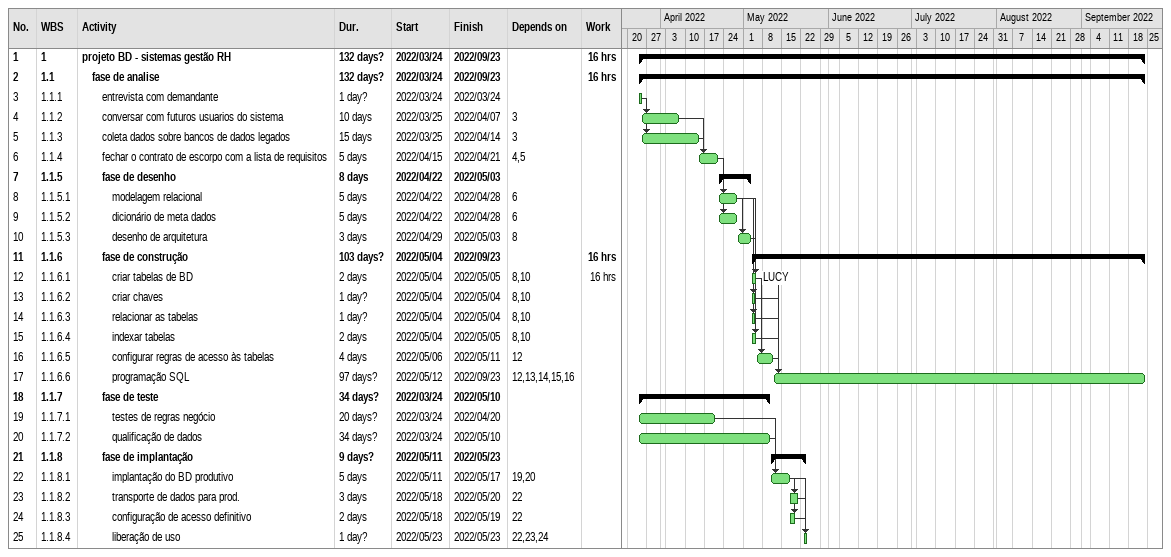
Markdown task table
| ID | WBS | Task | Duration | Start | Finish | Predecessors | Resources | Work (h) |
|---|---|---|---|---|---|---|---|---|
| 1 | 1 | **projeto BD - sistemas gestão RH** | 132d? | 2022-03-24 | 2022-09-23 |  |  | 16 |
| 2 | 1.1 | **fase de analise** | 132d? | 2022-03-24 | 2022-09-23 |  |  | 16 |
| 3 | 1.1.1 | entrevista com demandante | 1d? | 2022-03-24 | 2022-03-24 |  |  |  |
| 4 | 1.1.2 | conversar com futuros usuarios do sistema | 10d | 2022-03-25 | 2022-04-07 | 3 |  |  |
| 5 | 1.1.3 | coleta dados sobre bancos de dados legados | 15d | 2022-03-25 | 2022-04-14 | 3 |  |  |
| 6 | 1.1.4 | fechar o contrato de escorpo com a lista de requisitos | 5d | 2022-04-15 | 2022-04-21 | 4, 5 |  |  |
| 7 | 1.1.5 | **fase de desenho** | 8d | 2022-04-22 | 2022-05-03 |  |  |  |
| 8 | 1.1.5.1 | modelagem relacional | 5d | 2022-04-22 | 2022-04-28 | 6 |  |  |
| 9 | 1.1.5.2 | dicionário de meta dados | 5d | 2022-04-22 | 2022-04-28 | 6 |  |  |
| 10 | 1.1.5.3 | desenho de arquitetura | 3d | 2022-04-29 | 2022-05-03 | 8 |  |  |
| 11 | 1.1.6 | **fase de construção** | 103d? | 2022-05-04 | 2022-09-23 |  |  | 16 |
| 12 | 1.1.6.1 | criar tabelas de BD | 2d | 2022-05-04 | 2022-05-05 | 8, 10 | LUCY | 16 |
| 13 | 1.1.6.2 | criar chaves | 1d? | 2022-05-04 | 2022-05-04 | 8, 10 |  |  |
| 14 | 1.1.6.3 | relacionar as tabelas | 1d? | 2022-05-04 | 2022-05-04 | 8, 10 |  |  |
| 15 | 1.1.6.4 | indexar tabelas | 2d | 2022-05-04 | 2022-05-05 | 8, 10 |  |  |
| 16 | 1.1.6.5 | configurar regras de acesso às tabelas | 4d | 2022-05-06 | 2022-05-11 | 12 |  |  |
| 17 | 1.1.6.6 | programação SQL | 97d? | 2022-05-12 | 2022-09-23 | 12, 13, 14, 15, 16 |  |  |
| 18 | 1.1.7 | **fase de teste** | 34d? | 2022-03-24 | 2022-05-10 |  |  |  |
| 19 | 1.1.7.1 | testes de regras negócio | 20d? | 2022-03-24 | 2022-04-20 |  |  |  |
| 20 | 1.1.7.2 | qualificação de dados | 34d? | 2022-03-24 | 2022-05-10 |  |  |  |
| 21 | 1.1.8 | **fase de implantação** | 9d? | 2022-05-11 | 2022-05-23 |  |  |  |
| 22 | 1.1.8.1 | implantação do BD produtivo | 5d | 2022-05-11 | 2022-05-17 | 19, 20 |  |  |
| 23 | 1.1.8.2 | transporte de dados para prod. | 3d | 2022-05-18 | 2022-05-20 | 22 |  |  |
| 24 | 1.1.8.3 | configuração de acesso definitivo | 2d | 2022-05-18 | 2022-05-19 | 22 |  |  |
| 25 | 1.1.8.4 | liberação de uso | 1d? | 2022-05-23 | 2022-05-23 | 22, 23, 24 |  |  |
